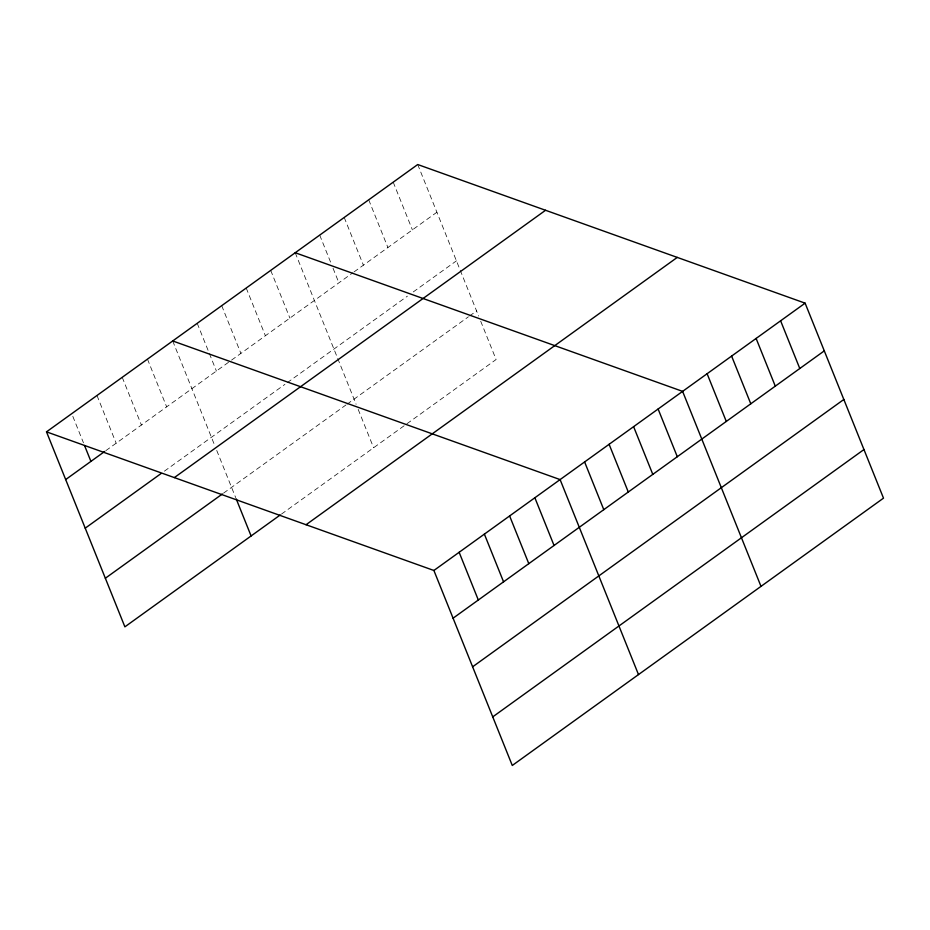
<?xml version="1.0" encoding="UTF-8"?>
<svg xmlns="http://www.w3.org/2000/svg" width="930" height="930" viewBox="0 0 930 930"><rect width="100%" height="100%" fill="white"/><g stroke="black" fill="none" stroke-linecap="round" stroke-linejoin="round"><path stroke-width="0.7" stroke-dasharray="4.65 3.49" d="M105.846 450.643L230.396 360.956M231.558 360.108L352.9 272.734M354.063 271.897L436.902 212.238M164.389 471.161L284.94 384.346M287.265 382.672L407.433 296.135M413.269 291.927L456.432 260.842M223.537 493.144L345.902 405.015M347.064 404.178L468.406 316.805M469.569 315.968L476.567 310.922M281.441 514.116L496.109 359.526L480.682 321.152M417.721 164.529L478.625 316.037M393.216 182.164L412.397 229.884M368.722 199.811L387.903 247.531M344.216 217.457L363.398 265.178M319.711 235.104L330.906 262.934M333.033 268.235L338.904 282.813M295.217 252.739L356.12 404.259M358.178 409.374L373.604 447.737M270.711 270.386L289.893 318.106M246.218 288.033L265.399 335.742M221.712 305.668L240.893 353.388M197.218 323.315L216.399 371.035M172.713 340.961L214.609 445.191M216.737 450.457L235.674 497.585M147.475 359.143L166.656 406.852M122.225 377.313L141.407 425.033M96.987 395.494L116.169 443.215M72.807 416.326L83.468 442.831"/><path stroke-width="1.4" d="M46.5 431.846L417.721 164.529L805.113 303.157L883.5 498.155L512.279 765.471L433.892 570.474L46.5 431.846L124.887 626.843L280.267 514.953M65.681 479.566L104.695 451.469M85.223 528.17L160.948 473.637M174.34 477.601L545.561 210.273M105.346 578.251L222.386 493.97M306.051 524.729L677.273 257.401M433.892 570.474L805.113 303.157M453.073 618.194L824.294 350.866M472.614 666.798L843.836 399.47M492.749 716.867L863.958 449.55M295.217 252.739L682.608 391.367L760.996 586.365M172.713 340.961L560.104 479.589L638.492 674.587M780.607 320.792L799.788 368.513M756.113 338.439L775.294 386.159M731.608 356.085L750.789 403.794M707.114 373.721L726.295 421.441M658.115 409.014L677.296 456.723M633.609 426.661L652.79 474.37M609.104 444.296L628.285 492.017M584.61 461.943L603.791 509.663M534.866 497.759L554.048 545.48M509.617 515.941L528.798 563.661M484.379 534.122L503.56 581.831M459.141 552.292L478.322 600.013M236.197 498.864L251.1 535.959M84.525 445.482L90.919 461.385"/></g></svg>
